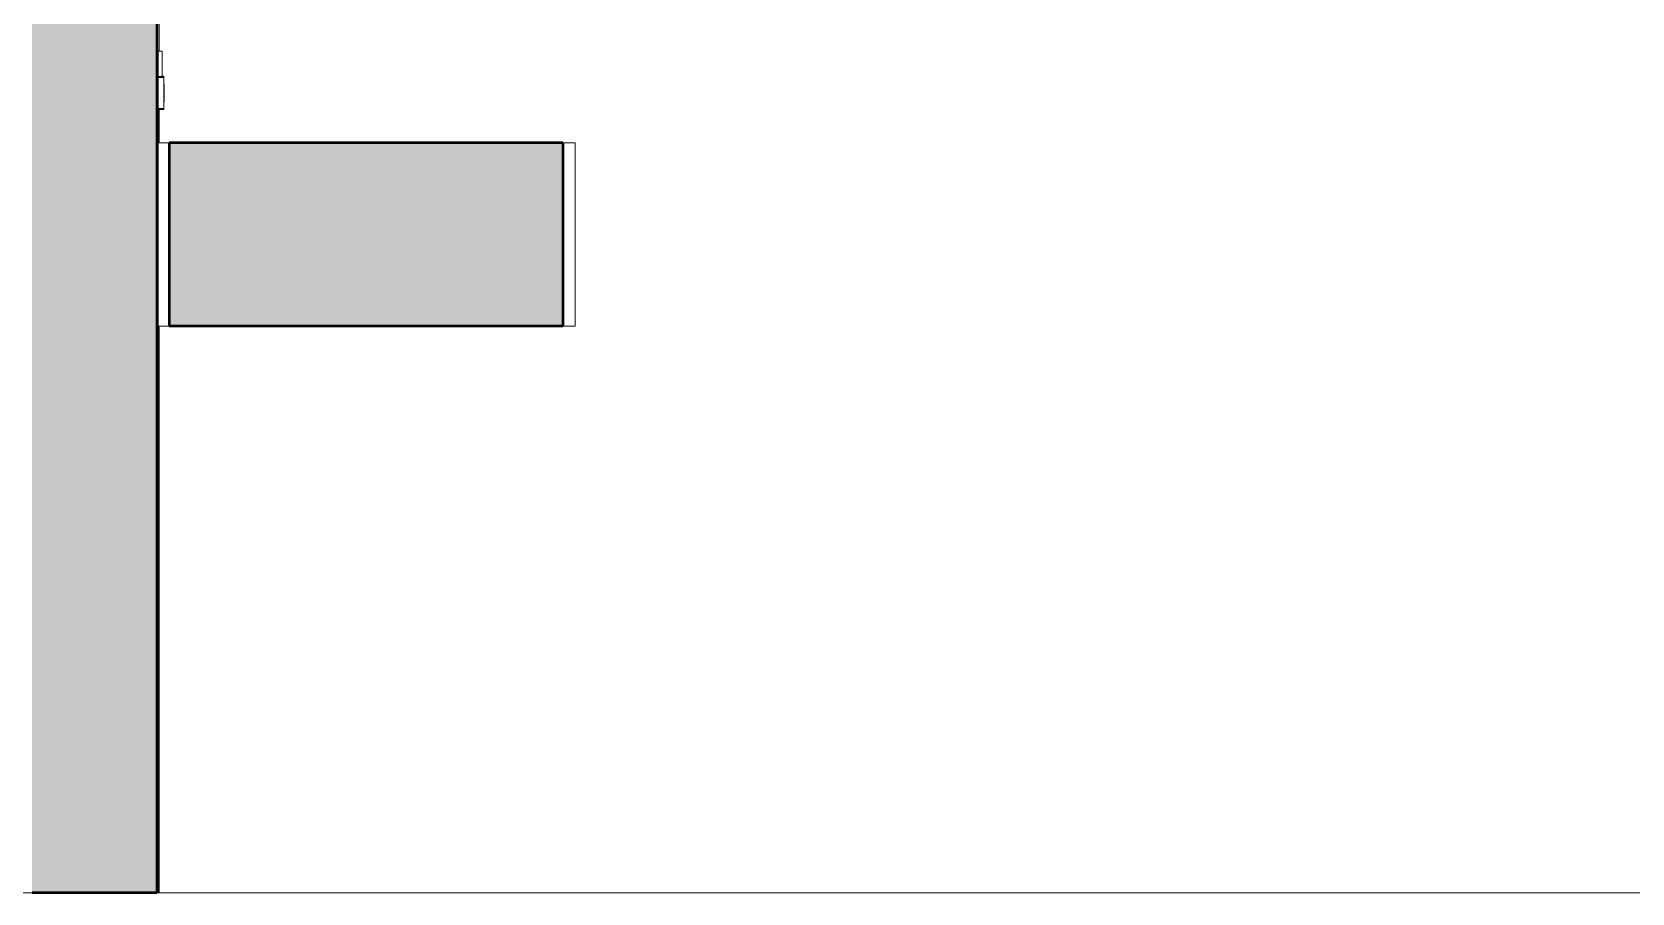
# Model space of a CAD drawing. Header units: millimetres. Extents: x -46169 to 174149, y -86316 to 18123.
# Drawn here: x 128050 to 129970, y -76358 to -75325 of the extents above; entities that cross this region are included whole.
import ezdxf

# ---------------------------------------------------------------- set-up
doc = ezdxf.new("R2010")
doc.units = ezdxf.units.MM
doc.header["$MEASUREMENT"] = 0
doc.linetypes.add('Dashed', pattern=[2822.222233, 1411.111116, -1411.111116])
doc.linetypes.add('Wipeout_Contour', pattern=[1000, 0, -1000])
for name, color, linetype, lineweight, true_color in [('A04_A04_1_A-35-M_FFE_Sanitary_Pen_No__105', 7, 'Continuous', 15, 0xa6a6a6), ('A04_A04_1_New_A-25-M_Wall_Int_Pen_No__107', 7, 'Continuous', 15, 0xa6a6a6), ('A04_A04_1_New_A-25-M_Wall_Int_Pen_No__27', 7, 'Continuous', 50, 0x2a2a2a), ('A04_A04_1_New_A-35-M_FFE_Sanitary_Pen_No__104', 7, 'Continuous', 15, 0xa6a6a6), ('A04_A04_1_New_A-35-M_FFE_Sanitary_Pen_No__24', 7, 'Continuous', 50, 0x2a2a2a)]:
    doc.layers.add(name, color=color, linetype=linetype, lineweight=lineweight, true_color=true_color)
for name, color, linetype, lineweight in [('A04_A04_1_New_A-20-M_Floor_Slab_Pen_No__4', 7, 'Continuous', 20), ('A04_A04_1_New_A-25-M_Wall_Int_Pen_No__87', 8, 'Continuous', 20), ('A04_A04_1_New_A-35-M_FFE_Sanitary_Pen_No__4', 7, 'Continuous', 20)]:
    doc.layers.add(name, color=color, linetype=linetype, lineweight=lineweight)
doc.layers.add('A04_A04_1_New_A-25-M_Wall_Int', color=7, linetype='Continuous')
doc.layers.add('A04_A04_1_New_A-35-M_FFE_Sanitary', color=7, linetype='Continuous')

msp = doc.modelspace()

# ---------------------------------------------------------------- wipeouts: each hides what was drawn before it
at = {"color": 254, "linetype": 'Wipeout_Contour', "lineweight": 0, "ltscale": 4905513.885810811}
msp.add_wipeout([(128199.6, -72757.9), (128199.6, -76357.9), (128200.6, -76357.9), (128200.6, -75677.9), (128200.2, -75457.9), (128200.4, -75299.2), (128200.4, -75455.4), (128200.4, -75457.9), (128200.5, -75417.9), (128200.5, -75416.4), (128200.5, -75409.7), (128200.5, -75405.6), (128200.5, -75400.9), (128200.5, -75387.1), (128200.5, -75383.8), (128200.5, -75380.3), (128200.5, -75378.1), (128200.5, -75347.9), (128200.6, -75265.9), (128200.6, -75248.3), (128200.6, -75347.9), (128202.1, -75347.9), (128202.1, -75240.9), (128200.5, -75240.9), (128200.5, -75240), (128200.5, -75238.4), (128200.5, -75235.5), (128200.5, -75228.6), (128200.5, -75225.7), (128200.5, -75224.1), (128200.5, -75222.9), (128202.1, -75222.9), (128202.1, -72757.9)], dxfattribs=at).dxf.layer = 'A04_A04_1_New_A-25-M_Wall_Int'

# ---------------------------------------------------------------- next in the draw order: wipeouts: each hides what was drawn before it
at = {"color": 254, "linetype": 'Wipeout_Contour', "lineweight": 0, "ltscale": 594998.658283}
msp.add_wipeout([(128202.1, -75417.9), (128200.6, -75417.9), (128200.6, -75457.9), (128202.1, -75457.9)], dxfattribs=at).dxf.layer = 'A04_A04_1_New_A-25-M_Wall_Int'
at = {"color": 254, "linetype": 'Wipeout_Contour', "lineweight": 0, "ltscale": 596179.737499}
msp.add_wipeout([(128202.1, -75677.9), (128200.6, -75677.9), (128200.6, -76357.9), (128202.1, -76357.9)], dxfattribs=at).dxf.layer = 'A04_A04_1_New_A-25-M_Wall_Int'

# ---------------------------------------------------------------- next in the draw order: hatches: boundary and pattern name
at = {"layer": 'A04_A04_1_New_A-25-M_Wall_Int_Pen_No__107', "linetype": 'Continuous', "lineweight": 0, "true_color": 0x292929}
msp.add_hatch(color=250, dxfattribs=at).paths.add_polyline_path([(128199.6, -76357.9), (128199.6, -72757.9), (128049.6, -72757.9), (128049.6, -76357.9)])

# ---------------------------------------------------------------- next in the draw order: wipeouts: each hides what was drawn before it
at = {"color": 254, "linetype": 'Wipeout_Contour', "lineweight": 0, "ltscale": 6101971.078537693}
msp.add_wipeout([(128701.8, -75677.9), (128202.1, -75677.9), (128202.1, -76357.9), (130725.7, -76357.9), (130725.7, -72757.9), (128202.1, -72757.9), (128202.1, -75222.9), (128277.6, -75222.9), (128290.2, -75224.6), (128302.5, -75229.7), (128313.1, -75237.8), (128321.2, -75248.4), (128326.3, -75260.7), (128328, -75273.3), (128328, -75303.9), (128310, -75303.9), (128310, -75274.5), (128308.8, -75265.4), (128305.5, -75257.5), (128300.3, -75250.6), (128293.5, -75245.4), (128285.5, -75242.1), (128276.4, -75240.9), (128202.1, -75240.9), (128202.1, -75347.9), (128206, -75347.9), (128206, -75377.9), (128208, -75377.9), (128208, -75378.8), (128208, -75379.4), (128208, -75383.8), (128208.1, -75390.3), (128208.1, -75397.9), (128208.1, -75405.6), (128208, -75412.1), (128208, -75416.4), (128208, -75417), (128208, -75417.9), (128202.1, -75417.9), (128202.1, -75457.9), (128701.8, -75457.9)], dxfattribs=at).dxf.layer = 'A04_A04_1_New_A-25-M_Wall_Int'

# ---------------------------------------------------------------- next in the draw order: linework, layer by layer
at = {"layer": 'A04_A04_1_A-35-M_FFE_Sanitary_Pen_No__105', "linetype": 'Dashed'}
msp.add_line((105427.1, -76357.9), (131120.2, -76357.9), dxfattribs=at)
at = {"layer": 'A04_A04_1_New_A-20-M_Floor_Slab_Pen_No__4', "linetype": 'Continuous'}
msp.add_line((130725.7, -76357.9), (128199.6, -76357.9), dxfattribs=at)
at = {"layer": 'A04_A04_1_New_A-25-M_Wall_Int_Pen_No__27', "linetype": 'Continuous'}
msp.add_line((128199.6, -76357.9), (128049.6, -76357.9), dxfattribs=at)

# ---------------------------------------------------------------- next in the draw order: wipeouts: each hides what was drawn before it
at = {"color": 254, "linetype": 'Wipeout_Contour', "lineweight": 0, "ltscale": 446164.874377}
msp.add_wipeout([(128200.5, -75379.4), (128208, -75379.4), (128200.5, -75379.1)], dxfattribs=at).dxf.layer = 'A04_A04_1_New_A-35-M_FFE_Sanitary'
at = {"color": 254, "linetype": 'Wipeout_Contour', "lineweight": 0, "ltscale": 595290.543423}
msp.add_wipeout([(128214.2, -75457.9), (128204.7, -75457.9), (128204.7, -75677.9), (128214.2, -75677.9)], dxfattribs=at).dxf.layer = 'A04_A04_1_New_A-35-M_FFE_Sanitary'
at = {"color": 254, "linetype": 'Wipeout_Contour', "lineweight": 0, "ltscale": 596985.278996}
msp.add_wipeout([(128700.2, -75677.9), (128701.8, -75677.9), (128701.8, -75457.9), (128700.2, -75457.9)], dxfattribs=at).dxf.layer = 'A04_A04_1_New_A-35-M_FFE_Sanitary'

# ---------------------------------------------------------------- next in the draw order: wipeouts: each hides what was drawn before it
at = {"color": 254, "linetype": 'Wipeout_Contour', "lineweight": 0, "ltscale": 1338494.625553296}
msp.add_wipeout([(128200.5, -75378.1), (128200.5, -75378.8), (128208, -75378.8), (128208, -75377.9), (128206, -75377.9), (128205, -75378.1), (128203.8, -75378.2), (128202.5, -75378.2), (128201.1, -75378.2)], dxfattribs=at).dxf.layer = 'A04_A04_1_New_A-35-M_FFE_Sanitary'
at = {"color": 254, "linetype": 'Wipeout_Contour', "lineweight": 0, "ltscale": 595266.376637}
msp.add_wipeout([(128204.7, -75677.9), (128204.7, -75457.9), (128200.2, -75457.9), (128200.2, -75677.9)], dxfattribs=at).dxf.layer = 'A04_A04_1_New_A-35-M_FFE_Sanitary'
at = {"color": 254, "linetype": 'Wipeout_Contour', "lineweight": 0, "ltscale": 596974.435365}
msp.add_wipeout([(128700.2, -75677.9), (128700.2, -75457.9), (128695.5, -75457.9), (128695.5, -75677.9)], dxfattribs=at).dxf.layer = 'A04_A04_1_New_A-35-M_FFE_Sanitary'

# ---------------------------------------------------------------- next in the draw order: linework, layer by layer
at = {"layer": 'A04_A04_1_New_A-25-M_Wall_Int_Pen_No__87', "linetype": 'Continuous'}
msp.add_line((128202.1, -76357.9), (128202.1, -75677.9), dxfattribs=at)
at = {"layer": 'A04_A04_1_New_A-35-M_FFE_Sanitary_Pen_No__24', "linetype": 'Continuous'}
msp.add_line((128214.2, -75457.9), (128214.2, -75677.9), dxfattribs=at)
at = {"layer": 'A04_A04_1_New_A-35-M_FFE_Sanitary_Pen_No__4', "linetype": 'Continuous'}
for p, q in [((128200.2, -75457.9), (128204.7, -75457.9)), ((128200.2, -75457.9), (128200.2, -75677.9)), ((128204.7, -75457.9), (128214.2, -75457.9)), ((128200.2, -75677.9), (128204.7, -75677.9)), ((128204.7, -75677.9), (128214.2, -75677.9))]:
    msp.add_line(p, q, dxfattribs=at)

# ---------------------------------------------------------------- next in the draw order: wipeouts: each hides what was drawn before it
at = {"color": 254, "linetype": 'Wipeout_Contour', "lineweight": 0, "ltscale": 1041116.10020225}
msp.add_wipeout([(128200.5, -75379.1), (128208, -75379.1), (128208, -75416.7), (128200.5, -75416.7), (128208, -75417), (128208, -75378.8), (128200.5, -75378.8)], dxfattribs=at).dxf.layer = 'A04_A04_1_New_A-35-M_FFE_Sanitary'
at = {"color": 254, "linetype": 'Wipeout_Contour', "lineweight": 0, "ltscale": 596951.677757}
msp.add_wipeout([(128695.5, -75677.9), (128695.5, -75457.9), (128687, -75457.9), (128687, -75677.9)], dxfattribs=at).dxf.layer = 'A04_A04_1_New_A-35-M_FFE_Sanitary'

# ---------------------------------------------------------------- next in the draw order: hatches: boundary and pattern name
at = {"layer": 'A04_A04_1_New_A-35-M_FFE_Sanitary_Pen_No__104', "linetype": 'Continuous'}
msp.add_hatch(color=256, dxfattribs=at).paths.add_polyline_path([(128687, -75457.9), (128214.2, -75457.9), (128214.2, -75677.9), (128687, -75677.9)])

# ---------------------------------------------------------------- next in the draw order: linework, layer by layer
at = {"layer": 'A04_A04_1_New_A-35-M_FFE_Sanitary_Pen_No__24', "linetype": 'Continuous'}
for p, q in [((128687, -75457.9), (128214.2, -75457.9)), ((128687, -75457.9), (128687, -75677.9)), ((128687, -75677.9), (128214.2, -75677.9))]:
    msp.add_line(p, q, dxfattribs=at)
at = {"layer": 'A04_A04_1_New_A-35-M_FFE_Sanitary_Pen_No__4', "linetype": 'Continuous'}
for p, q in [((128687, -75457.9), (128695.5, -75457.9)), ((128695.5, -75457.9), (128700.2, -75457.9)), ((128700.2, -75457.9), (128701.8, -75457.9)), ((128701.8, -75457.9), (128701.8, -75677.9)), ((128687, -75677.9), (128695.5, -75677.9)), ((128695.5, -75677.9), (128700.2, -75677.9)), ((128700.2, -75677.9), (128701.8, -75677.9))]:
    msp.add_line(p, q, dxfattribs=at)

# ---------------------------------------------------------------- next in the draw order: wipeouts: each hides what was drawn before it
at = {"color": 254, "linetype": 'Wipeout_Contour', "lineweight": 0, "ltscale": 743614.427833}
msp.add_wipeout([(128200.5, -75380.3), (128200.5, -75383.8), (128207.9, -75383.8), (128208, -75379.4), (128200.5, -75379.4)], dxfattribs=at).dxf.layer = 'A04_A04_1_New_A-35-M_FFE_Sanitary'
at = {"color": 254, "linetype": 'Wipeout_Contour', "lineweight": 0, "ltscale": 446226.459901}
msp.add_wipeout([(128208, -75416.4), (128200.5, -75416.4), (128208, -75416.7)], dxfattribs=at).dxf.layer = 'A04_A04_1_New_A-35-M_FFE_Sanitary'

# ---------------------------------------------------------------- next in the draw order: wipeouts: each hides what was drawn before it
at = {"color": 254, "linetype": 'Wipeout_Contour', "lineweight": 0, "ltscale": 594967.262053}
msp.add_wipeout([(128200.5, -75417), (128200.5, -75417.9), (128208, -75417.9), (128208, -75417)], dxfattribs=at).dxf.layer = 'A04_A04_1_New_A-35-M_FFE_Sanitary'

# ---------------------------------------------------------------- next in the draw order: wipeouts: each hides what was drawn before it
at = {"color": 254, "linetype": 'Wipeout_Contour', "lineweight": 0, "ltscale": 594960.582998}
msp.add_wipeout([(128207.9, -75412.1), (128200.5, -75412.1), (128200.5, -75416.4), (128208, -75416.4)], dxfattribs=at).dxf.layer = 'A04_A04_1_New_A-35-M_FFE_Sanitary'

# ---------------------------------------------------------------- next in the draw order: wipeouts: each hides what was drawn before it
at = {"color": 254, "linetype": 'Wipeout_Contour', "lineweight": 0, "ltscale": 743684.672006}
msp.add_wipeout([(128200.5, -75405.6), (128200.5, -75409.7), (128200.5, -75412.1), (128207.9, -75412.1), (128207.9, -75405.6)], dxfattribs=at).dxf.layer = 'A04_A04_1_New_A-35-M_FFE_Sanitary'

# ---------------------------------------------------------------- next in the draw order: linework, layer by layer
at = {"layer": 'A04_A04_1_New_A-25-M_Wall_Int_Pen_No__87', "linetype": 'Continuous'}
msp.add_line((128202.1, -75457.9), (128202.1, -75417.9), dxfattribs=at)
at = {"layer": 'A04_A04_1_New_A-35-M_FFE_Sanitary_Pen_No__4', "linetype": 'Continuous'}
for p, q in [((128200.5, -75416.7), (128208, -75416.7)), ((128200.5, -75417), (128208, -75417)), ((128200.5, -75417.9), (128208, -75417.9)), ((128208, -75416.7), (128208, -75416.4)), ((128208, -75416.4), (128208, -75416.7)), ((128208, -75417), (128208, -75416.7)), ((128208, -75417.9), (128208, -75417)), ((128208, -75417), (128208, -75417.9))]:
    msp.add_line(p, q, dxfattribs=at)

# ---------------------------------------------------------------- next in the draw order: wipeouts: each hides what was drawn before it
at = {"color": 254, "linetype": 'Wipeout_Contour', "lineweight": 0, "ltscale": 743665.700344}
msp.add_wipeout([(128200.5, -75397.9), (128200.5, -75400.9), (128200.5, -75405.6), (128207.9, -75405.6), (128207.9, -75397.9)], dxfattribs=at).dxf.layer = 'A04_A04_1_New_A-35-M_FFE_Sanitary'

# ---------------------------------------------------------------- next in the draw order: linework, layer by layer
at = {"layer": 'A04_A04_1_New_A-35-M_FFE_Sanitary_Pen_No__4', "linetype": 'Continuous'}
for p, q in [((128208, -75416.4), (128207.9, -75412.1)), ((128208, -75412.1), (128208, -75416.4))]:
    msp.add_line(p, q, dxfattribs=at)

# ---------------------------------------------------------------- next in the draw order: wipeouts: each hides what was drawn before it
at = {"color": 254, "linetype": 'Wipeout_Contour', "lineweight": 0, "ltscale": 594919.642563}
msp.add_wipeout([(128200.5, -75397.9), (128207.9, -75397.9), (128207.9, -75390.3), (128200.5, -75390.3)], dxfattribs=at).dxf.layer = 'A04_A04_1_New_A-35-M_FFE_Sanitary'

# ---------------------------------------------------------------- next in the draw order: linework, layer by layer
at = {"layer": 'A04_A04_1_New_A-35-M_FFE_Sanitary_Pen_No__4', "linetype": 'Continuous'}
for p, q in [((128207.9, -75412.1), (128207.9, -75405.6)), ((128208.1, -75405.6), (128208, -75412.1))]:
    msp.add_line(p, q, dxfattribs=at)

# ---------------------------------------------------------------- next in the draw order: wipeouts: each hides what was drawn before it
at = {"color": 254, "linetype": 'Wipeout_Contour', "lineweight": 0, "ltscale": 743628.925296}
msp.add_wipeout([(128200.5, -75387.1), (128200.5, -75390.3), (128207.9, -75390.3), (128207.9, -75383.8), (128200.5, -75383.8)], dxfattribs=at).dxf.layer = 'A04_A04_1_New_A-35-M_FFE_Sanitary'

# ---------------------------------------------------------------- next in the draw order: linework, layer by layer
at = {"layer": 'A04_A04_1_New_A-35-M_FFE_Sanitary_Pen_No__4', "linetype": 'Continuous'}
for p, q in [((128207.9, -75397.9), (128207.9, -75390.3)), ((128208.1, -75390.3), (128208.1, -75397.9)), ((128207.9, -75405.6), (128207.9, -75397.9)), ((128208.1, -75397.9), (128208.1, -75405.6))]:
    msp.add_line(p, q, dxfattribs=at)

# ---------------------------------------------------------------- next in the draw order: wipeouts: each hides what was drawn before it
at = {"color": 254, "linetype": 'Wipeout_Contour', "lineweight": 0, "ltscale": 446154.177159}
msp.add_wipeout([(128206, -75377.9), (128206, -75347.9), (128205.7, -75378)], dxfattribs=at).dxf.layer = 'A04_A04_1_New_A-35-M_FFE_Sanitary'

# ---------------------------------------------------------------- next in the draw order: wipeouts: each hides what was drawn before it
at = {"color": 254, "linetype": 'Wipeout_Contour', "lineweight": 0, "ltscale": 594860.469639}
msp.add_wipeout([(128205.7, -75378), (128205.7, -75347.9), (128205, -75347.9), (128205, -75378.1)], dxfattribs=at).dxf.layer = 'A04_A04_1_New_A-35-M_FFE_Sanitary'

# ---------------------------------------------------------------- next in the draw order: wipeouts: each hides what was drawn before it
at = {"color": 254, "linetype": 'Wipeout_Contour', "lineweight": 0, "ltscale": 594857.303193}
msp.add_wipeout([(128205, -75378.1), (128205, -75347.9), (128203.8, -75347.9), (128203.8, -75378.2)], dxfattribs=at).dxf.layer = 'A04_A04_1_New_A-35-M_FFE_Sanitary'

# ---------------------------------------------------------------- next in the draw order: wipeouts: each hides what was drawn before it
at = {"color": 254, "linetype": 'Wipeout_Contour', "lineweight": 0, "ltscale": 594853.109666}
msp.add_wipeout([(128203.8, -75378.2), (128203.8, -75347.9), (128202.5, -75347.9), (128202.5, -75378.2)], dxfattribs=at).dxf.layer = 'A04_A04_1_New_A-35-M_FFE_Sanitary'

# ---------------------------------------------------------------- next in the draw order: wipeouts: each hides what was drawn before it
at = {"color": 254, "linetype": 'Wipeout_Contour', "lineweight": 0, "ltscale": 594848.491032}
msp.add_wipeout([(128202.5, -75378.2), (128202.5, -75347.9), (128201.1, -75347.9), (128201.1, -75378.2)], dxfattribs=at).dxf.layer = 'A04_A04_1_New_A-35-M_FFE_Sanitary'

# ---------------------------------------------------------------- next in the draw order: wipeouts: each hides what was drawn before it
at = {"color": 254, "linetype": 'Wipeout_Contour', "lineweight": 0, "ltscale": 594845.088545}
msp.add_wipeout([(128201.1, -75347.9), (128200.5, -75347.9), (128200.5, -75378.1), (128201.1, -75378.2)], dxfattribs=at).dxf.layer = 'A04_A04_1_New_A-35-M_FFE_Sanitary'

# ---------------------------------------------------------------- next in the draw order: linework, layer by layer
at = {"layer": 'A04_A04_1_New_A-25-M_Wall_Int_Pen_No__27', "linetype": 'Continuous'}
msp.add_line((128199.6, -72757.9), (128199.6, -76357.9), dxfattribs=at)
at = {"layer": 'A04_A04_1_New_A-25-M_Wall_Int_Pen_No__87', "linetype": 'Continuous'}
msp.add_line((128202.1, -75347.9), (128202.1, -75240.9), dxfattribs=at)
at = {"layer": 'A04_A04_1_New_A-35-M_FFE_Sanitary_Pen_No__4', "linetype": 'Continuous'}
for p, q in [((128201.1, -75347.9), (128200.5, -75347.9)), ((128202.5, -75347.9), (128201.1, -75347.9)), ((128203.8, -75347.9), (128202.5, -75347.9)), ((128205, -75347.9), (128203.8, -75347.9)), ((128205.7, -75347.9), (128205, -75347.9)), ((128206, -75347.9), (128205.7, -75347.9)), ((128206, -75377.9), (128206, -75347.9)), ((128201.1, -75378.2), (128200.5, -75378.1)), ((128200.5, -75378.8), (128208, -75378.8)), ((128200.5, -75379.1), (128208, -75379.1)), ((128202.5, -75378.2), (128201.1, -75378.2)), ((128203.8, -75378.2), (128202.5, -75378.2)), ((128205, -75378.1), (128203.8, -75378.2)), ((128205.7, -75378), (128205, -75378.1)), ((128206, -75377.9), (128205.7, -75378)), ((128206, -75377.9), (128208, -75377.9)), ((128207.9, -75383.8), (128208, -75379.4)), ((128207.9, -75390.3), (128207.9, -75383.8)), ((128208, -75378.8), (128208, -75377.9)), ((128208, -75377.9), (128208, -75378.8)), ((128208, -75379.1), (128208, -75378.8)), ((128208, -75378.8), (128208, -75417)), ((128208, -75378.8), (128208, -75379.4)), ((128208, -75379.4), (128208, -75379.1)), ((128208, -75416.7), (128208, -75379.1)), ((128208, -75379.4), (128208, -75383.8)), ((128208, -75383.8), (128208.1, -75390.3))]:
    msp.add_line(p, q, dxfattribs=at)

doc.saveas('drawing.dxf')
